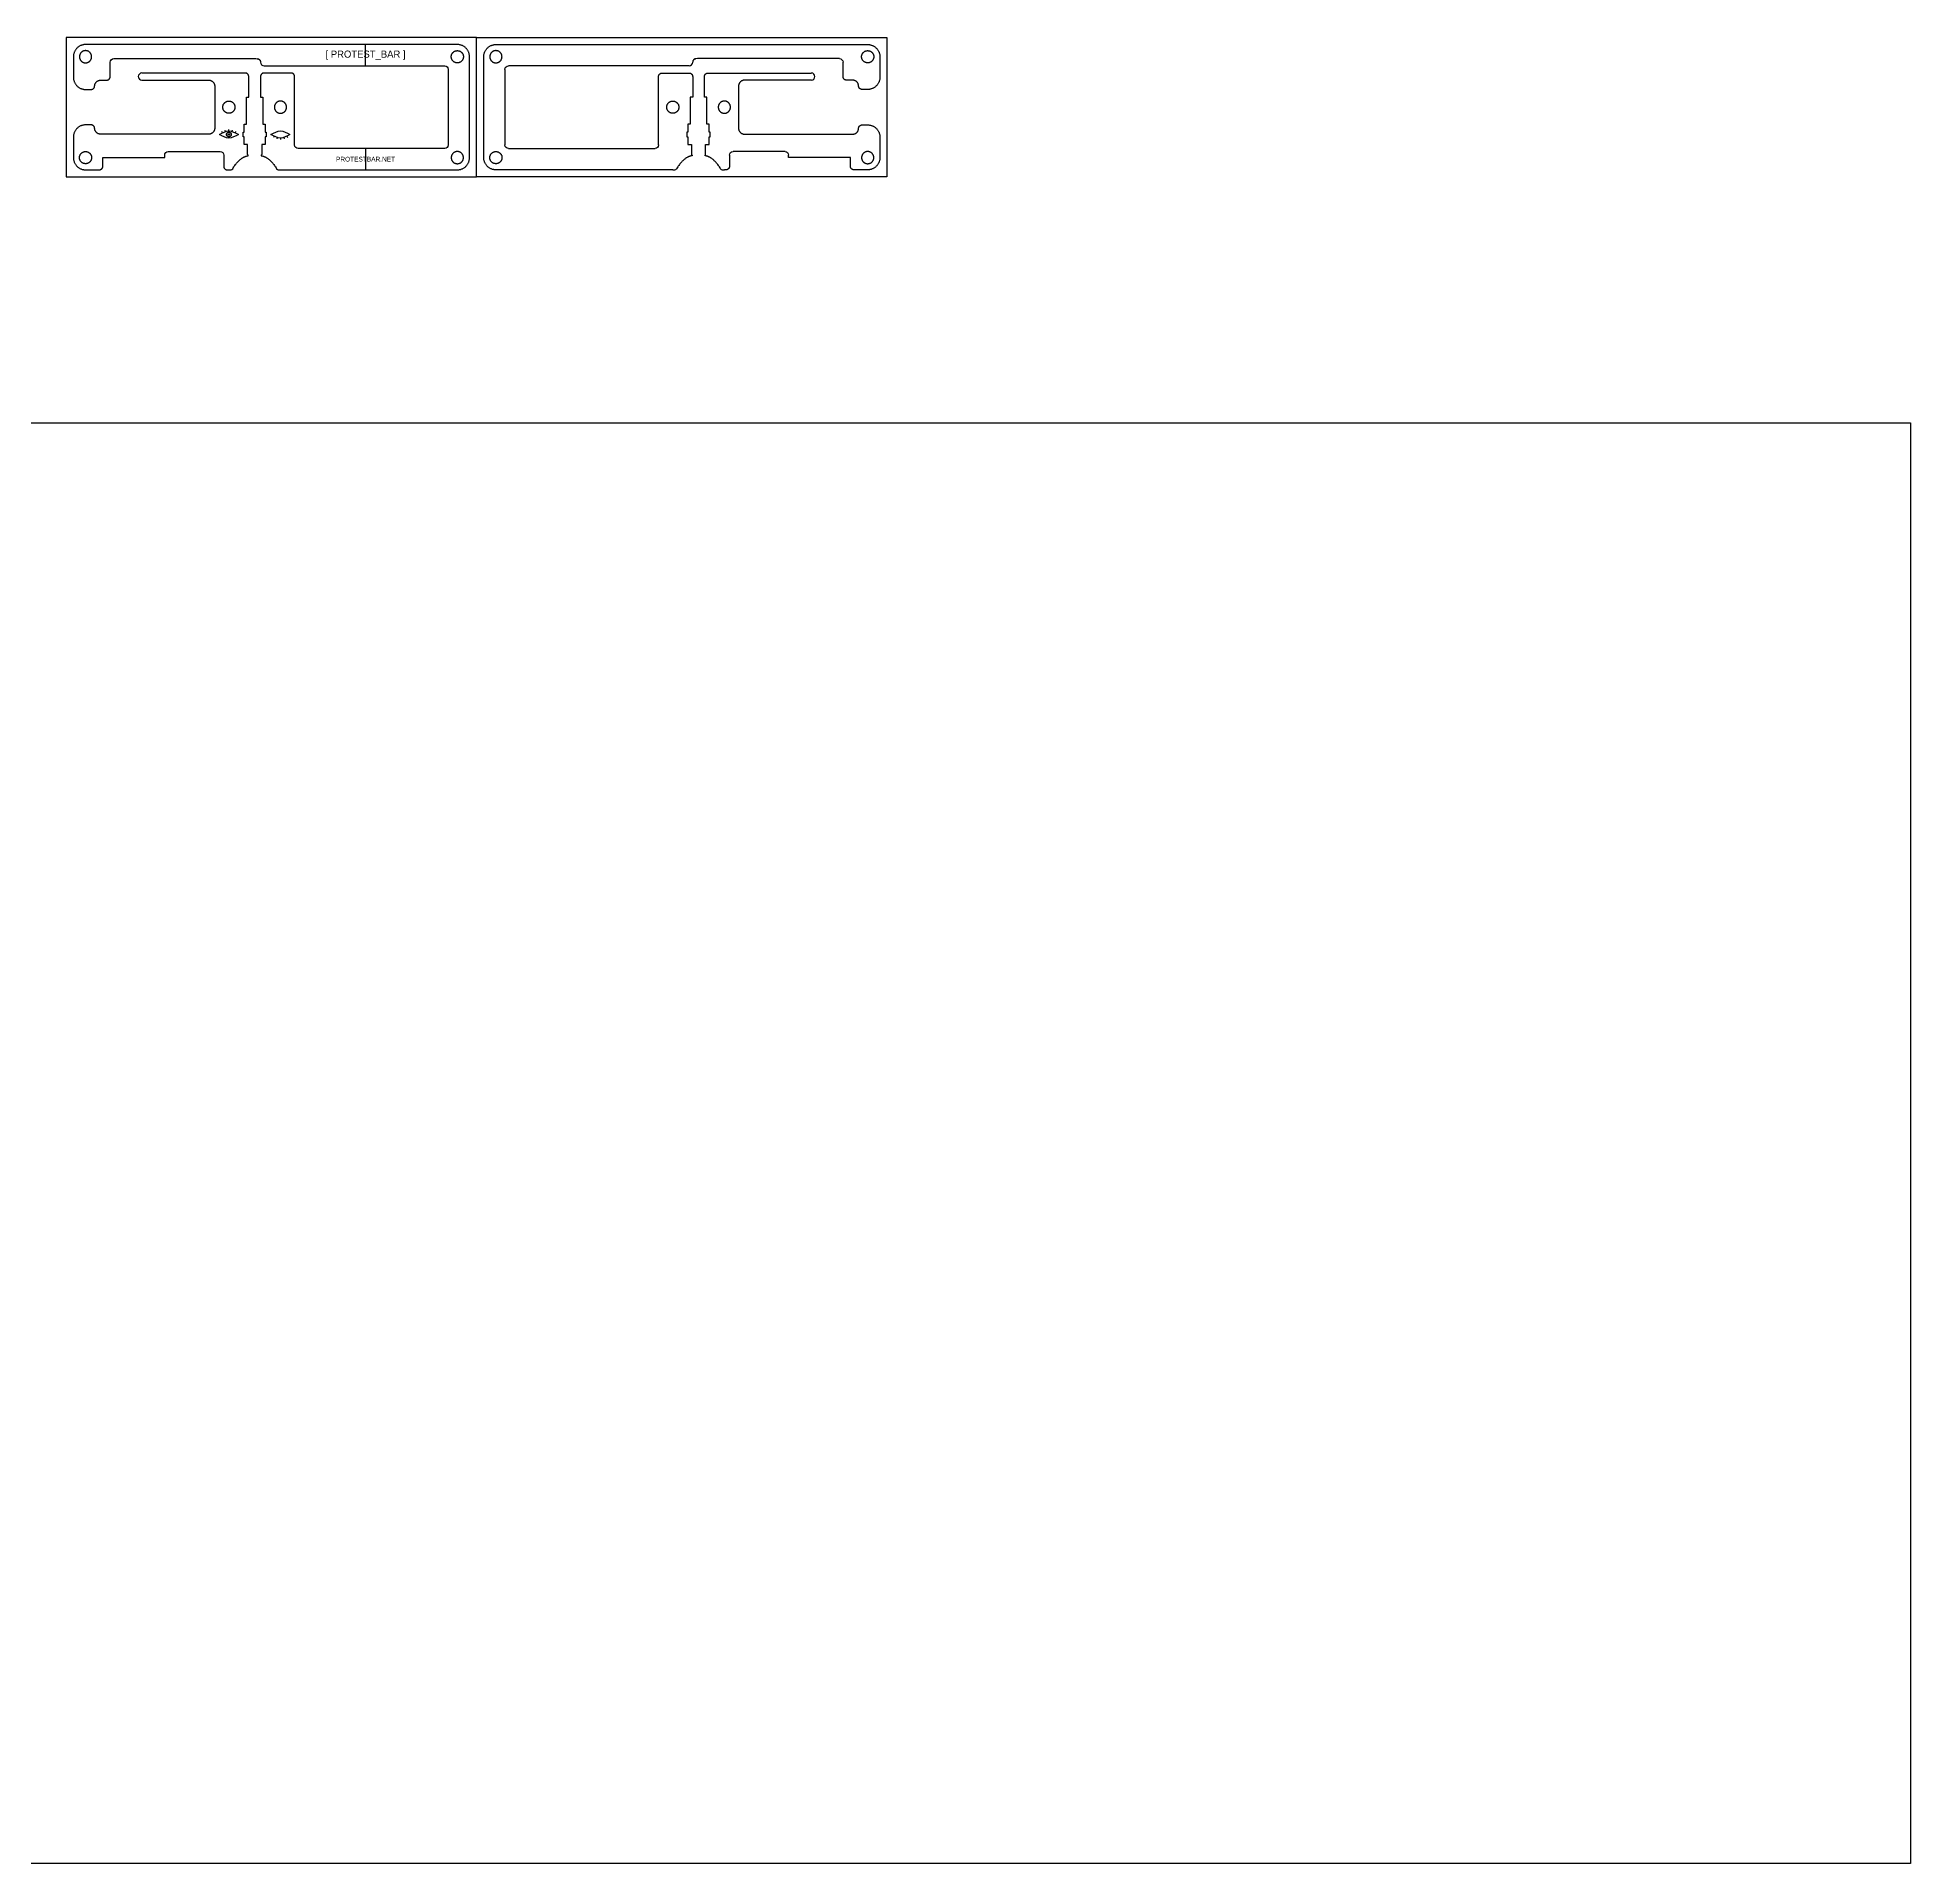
# Model space of a CAD drawing. Header units: millimetres. Extents: x 239 to 3341, y -97 to 676.
# Drawn here: x 2548 to 3341, y -97 to 676 of the extents above; entities that cross this region are included whole.
import ezdxf

# ---------------------------------------------------------------- set-up
doc = ezdxf.new("R2010")
doc.units = ezdxf.units.MM
doc.layers.add('Default', color=7, linetype='Continuous')
doc.layers.add('ESP', color=7, linetype='Continuous')

msp = doc.modelspace()

# ---------------------------------------------------------------- linework, layer by layer
at = {"color": 3}
for p, q in [((2626.25, 635.5), (2625.98, 636.03)), ((2627.57, 636.06), (2627.39, 636.62)), ((2628.98, 636.31), (2628.98, 636.9)), ((2630.4, 636.07), (2630.58, 636.63)), ((2631.72, 635.51), (2631.99, 636.04)), ((2648.08, 634.11), (2647.81, 633.58)), ((2653.55, 634.12), (2653.82, 633.59)), ((2649.4, 633.55), (2649.22, 632.98)), ((2650.81, 633.31), (2650.82, 632.71)), ((2652.23, 633.56), (2652.41, 632.99))]:
    msp.add_line(p, q, dxfattribs=at)
for points in [[(2624.98, 634.81), (2626.32, 635.56), (2628.99, 637.06), (2631.67, 635.56), (2633.01, 634.81)], [(2633.01, 634.81), (2631.67, 634.06), (2628.99, 632.56), (2626.32, 634.06), (2624.98, 634.81)], [(2646.79, 634.81), (2648.13, 635.56), (2650.8, 637.06), (2653.48, 635.56), (2654.82, 634.81)], [(2654.82, 634.81), (2653.48, 634.06), (2650.8, 632.56), (2648.13, 634.06), (2646.79, 634.81)]]:
    msp.add_open_spline(points, degree=3, dxfattribs=at)
for points, knots in [([(2629.99, 634.81), (2629.99, 635.81), (2628.99, 635.81), (2627.99, 635.81), (2627.99, 634.81), (2627.99, 633.81), (2628.99, 633.81), (2629.99, 633.81), (2629.99, 634.81)], [0, 0, 0, 1.570796, 1.570796, 3.141593, 3.141593, 4.712389, 4.712389, 6.283185, 6.283185, 6.283185]), ([(2629.29, 634.81), (2629.29, 635.11), (2628.99, 635.11), (2628.69, 635.11), (2628.69, 634.81), (2628.69, 634.51), (2628.99, 634.51), (2629.29, 634.51), (2629.29, 634.81)], [0, 0, 0, 0.471239, 0.471239, 0.942478, 0.942478, 1.413717, 1.413717, 1.884956, 1.884956, 1.884956])]:
    msp.add_rational_spline(points, [1, 0.707106781187, 1, 0.707106781187, 1, 0.707106781187, 1, 0.707106781187, 1], degree=2, knots=knots, dxfattribs=at)
at = {"layer": 'Default', "color": 5}
for p, q in [((2590.67, 659.32), (2590.67, 659.29)), ((2876.95, 659.32), (2876.95, 659.29))]:
    msp.add_line(p, q, dxfattribs=at)
at = {"layer": 'Default', "color": 1}
for points in [[(2565.76, 667.7), (2565.76, 670.28), (2568.33, 670.28), (2570.91, 670.28), (2570.91, 667.7), (2570.91, 665.12), (2568.33, 665.12), (2565.76, 665.12), (2565.76, 667.7)], [(2728.23, 667.7), (2728.23, 670.28), (2725.65, 670.28), (2723.07, 670.28), (2723.07, 667.7), (2723.07, 665.12), (2725.65, 665.12), (2728.23, 665.12), (2728.23, 667.7)], [(2739.39, 667.7), (2739.39, 670.28), (2741.97, 670.28), (2744.55, 670.28), (2744.55, 667.7), (2744.55, 665.12), (2741.97, 665.12), (2739.39, 665.12), (2739.39, 667.7)], [(2901.87, 667.7), (2901.87, 670.28), (2899.29, 670.28), (2896.71, 670.28), (2896.71, 667.7), (2896.71, 665.12), (2899.29, 665.12), (2901.87, 665.12), (2901.87, 667.7)], [(2626.4, 646.36), (2626.4, 643.78), (2628.98, 643.78), (2631.56, 643.78), (2631.56, 646.36), (2631.56, 648.94), (2628.98, 648.94), (2626.4, 648.94), (2626.4, 646.36)], [(2653.38, 646.36), (2653.38, 643.78), (2650.8, 643.78), (2648.22, 643.78), (2648.22, 646.36), (2648.22, 648.94), (2650.8, 648.94), (2653.38, 648.94), (2653.38, 646.36)], [(2814.24, 646.36), (2814.24, 643.78), (2816.82, 643.78), (2819.4, 643.78), (2819.4, 646.36), (2819.4, 648.94), (2816.82, 648.94), (2814.24, 648.94), (2814.24, 646.36)], [(2841.22, 646.36), (2841.22, 643.78), (2838.64, 643.78), (2836.06, 643.78), (2836.06, 646.36), (2836.06, 648.94), (2838.64, 648.94), (2841.22, 648.94), (2841.22, 646.36)], [(2565.76, 625.02), (2565.76, 622.44), (2568.33, 622.44), (2570.91, 622.44), (2570.91, 625.02), (2570.91, 627.6), (2568.33, 627.6), (2565.76, 627.6), (2565.76, 625.02)], [(2728.23, 625.02), (2728.23, 622.44), (2725.65, 622.44), (2723.07, 622.44), (2723.07, 625.02), (2723.07, 627.6), (2725.65, 627.6), (2728.23, 627.6), (2728.23, 625.02)], [(2739.39, 625.02), (2739.39, 622.44), (2741.97, 622.44), (2744.55, 622.44), (2744.55, 625.02), (2744.55, 627.6), (2741.97, 627.6), (2739.39, 627.6), (2739.39, 625.02)], [(2901.87, 625.02), (2901.87, 622.44), (2899.29, 622.44), (2896.71, 622.44), (2896.71, 625.02), (2896.71, 627.6), (2899.29, 627.6), (2901.87, 627.6), (2901.87, 625.02)]]:
    msp.add_rational_spline(points, [1, 0.707106781187, 1, 0.707106781187, 1, 0.707106781187, 1, 0.707106781187, 1], degree=2, knots=[0, 0, 0, 4.052164, 4.052164, 8.104327, 8.104327, 12.156491, 12.156491, 16.208655, 16.208655, 16.208655], dxfattribs=at)
at = {"layer": 'ESP', "color": 5}
for p, q in [((2563.18, 667.7), (2563.18, 659.02)), ((2730.81, 625.02), (2730.81, 667.7)), ((2736.81, 625.02), (2736.81, 667.7)), ((2904.45, 667.7), (2904.45, 659.02)), ((2655.31, 660.82), (2643.89, 660.82)), ((2812.31, 660.82), (2823.73, 660.82)), ((2568.33, 653.86), (2570.68, 653.86)), ((2622.98, 655.25), (2622.98, 637.47)), ((2844.65, 655.25), (2844.65, 637.47)), ((2899.29, 653.86), (2896.94, 653.86)), ((2570.68, 638.86), (2568.33, 638.86)), ((2620.44, 634.93), (2574.72, 634.93)), ((2847.19, 634.93), (2892.91, 634.93)), ((2896.94, 638.86), (2899.29, 638.86)), ((2563.18, 633.7), (2563.18, 625.02)), ((2904.45, 633.7), (2904.45, 625.02)), ((2568.33, 619.86), (2574.16, 619.86)), ((2628.31, 619.86), (2628.98, 619.86)), ((2839.31, 619.86), (2838.65, 619.86)), ((2899.29, 619.86), (2893.46, 619.86))]:
    msp.add_line(p, q, dxfattribs=at)
at = {"layer": 'ESP'}
for p, q in [((2686.81, 663.86), (2686.81, 672.86)), ((2686.81, 628.86), (2686.81, 619.86))]:
    msp.add_line(p, q, dxfattribs=at)
for points in [[(2560.18, 616.86), (2733.81, 616.86), (2733.81, 675.86), (2560.18, 675.86)], [(2907.45, 616.86), (2733.81, 616.86), (2733.81, 675.86), (2907.45, 675.86)], [(2121.36, 512.8), (3340.56, 512.8), (3340.56, -96.8), (2121.36, -96.8)]]:
    msp.add_lwpolyline(points, close=True, dxfattribs=at)
at = {"layer": 'ESP', "color": 5}
for points in [[(2725.65, 672.86), (2568.33, 672.86)], [(2741.97, 672.86), (2899.29, 672.86)], [(2578.77, 659.29), (2578.77, 665.39)], [(2637.15, 625.84), (2637.15, 626.06), (2636.9, 626.31), (2636.9, 630.55), (2635.4, 630.55), (2635.4, 633.79), (2634.99, 633.79), (2634.99, 635.82), (2635.4, 635.82), (2635.4, 639.16), (2636.39, 639.16), (2636.39, 650.65), (2637.39, 650.65), (2637.39, 659.32)], [(2642.39, 659.32), (2642.39, 650.65), (2643.39, 650.65), (2643.39, 639.16), (2644.39, 639.16), (2644.39, 635.82), (2644.8, 635.82), (2644.8, 633.79), (2644.39, 633.79), (2644.39, 630.55), (2642.89, 630.55), (2642.89, 626.31), (2642.64, 626.06), (2642.64, 625.84)], [(2643.89, 663.86), (2720.31, 663.86)], [(2656.81, 630.36), (2656.81, 659.32)], [(2721.81, 662.36), (2721.81, 630.36)], [(2745.81, 662.36), (2745.81, 630.36)], [(2823.73, 663.86), (2747.31, 663.86)], [(2810.81, 630.36), (2810.81, 659.32)], [(2825.23, 659.32), (2825.23, 650.65), (2824.23, 650.65), (2824.23, 639.16), (2823.23, 639.16), (2823.23, 635.82), (2822.83, 635.82), (2822.83, 633.79), (2823.23, 633.79), (2823.23, 630.55), (2824.73, 630.55), (2824.73, 626.31), (2824.98, 626.06), (2824.98, 625.84)], [(2830.47, 625.84), (2830.47, 626.06), (2830.72, 626.31), (2830.72, 630.55), (2832.22, 630.55), (2832.22, 633.79), (2832.63, 633.79), (2832.63, 635.82), (2832.22, 635.82), (2832.22, 639.16), (2831.23, 639.16), (2831.23, 650.65), (2830.23, 650.65), (2830.23, 659.32)], [(2888.85, 659.29), (2888.85, 665.39)], [(2603.31, 627.56), (2625.31, 627.56)], [(2720.31, 628.86), (2658.31, 628.86)], [(2747.31, 628.86), (2809.31, 628.86)], [(2864.31, 627.56), (2842.31, 627.56)], [(2575.66, 621.36), (2575.66, 625.02), (2601.81, 625.02), (2601.81, 626.06)], [(2626.81, 626.06), (2626.81, 621.36)], [(2650.81, 619.86), (2725.65, 619.86)], [(2816.81, 619.86), (2741.97, 619.86)], [(2840.81, 626.06), (2840.81, 621.36)], [(2891.96, 621.36), (2891.96, 625.02), (2865.81, 625.02), (2865.81, 626.06)]]:
    msp.add_lwpolyline(points, dxfattribs=at)
for points in [[(2642.39, 665.36), (2642.39, 665.39)], [(2825.23, 665.36), (2825.23, 665.39)]]:
    msp.add_lwpolyline(points, close=True, dxfattribs=at)
at = {"layer": 'ESP', "color": 5, "extrusion": (0, 0, -1)}
for centre, start, end in [((-2580.27, 665.39), 360, 90), ((-2887.35, 665.39), 90, 180), ((-2720.31, 662.36), 90, 180), ((-2747.31, 662.36), 0, 90), ((-2603.31, 626.06), 0, 90), ((-2625.31, 626.06), 90, 180), ((-2658.31, 630.36), 270, 0), ((-2720.31, 630.36), 180, 270), ((-2747.31, 630.36), 270, 0), ((-2809.31, 630.36), 180, 270), ((-2842.31, 626.06), 360, 90), ((-2864.31, 626.06), 90, 180)]:
    msp.add_arc(centre, 1.5, start, end, dxfattribs=at)
at = {"layer": 'ESP', "color": 5}
for centre, radius, start, end in [((2592.17, 659.31), 1.52, 90, 270), ((2643.89, 665.36), 1.5, 180, 270), ((2823.73, 665.36), 1.5, 270, 0), ((2875.45, 659.31), 1.52, 270, 90), ((2628.98, 630.31), 10.45, 270, 275.04787), ((2629.81, 620.81), 0.914, 275.04787, 328.54652), ((2649.97, 620.81), 0.914, 211.45347, 264.95302), ((2650.81, 630.31), 10.45, 264.95302, 270), ((2816.81, 630.31), 10.45, 270, 275.04698), ((2817.65, 620.81), 0.914, 275.04698, 328.54653), ((2837.81, 620.81), 0.914, 211.45348, 264.95213), ((2838.65, 630.31), 10.45, 264.95213, 270)]:
    msp.add_arc(centre, radius, start, end, dxfattribs=at)
for points, weights in [([(2568.33, 672.86), (2563.18, 672.86), (2563.18, 667.7)], [1, 0.707106781187, 1]), ([(2730.81, 667.7), (2730.81, 672.86), (2725.65, 672.86)], [1, 0.707106781187, 1]), ([(2736.81, 667.7), (2736.81, 672.86), (2741.97, 672.86)], [1, 0.707106781187, 1]), ([(2899.29, 672.86), (2904.45, 672.86), (2904.45, 667.7)], [1, 0.707106781187, 1]), ([(2563.18, 659.02), (2563.18, 653.86), (2568.33, 653.86)], [1, 0.707106781186, 1]), ([(2577.27, 657.79), (2578.77, 657.79), (2578.77, 659.29)], [1, 0.707106781187, 1]), ([(2637.39, 659.32), (2637.39, 660.82), (2635.89, 660.82)], [1.00000237525, 0.707108460738, 1.00000237525]), ([(2643.89, 660.82), (2642.39, 660.82), (2642.39, 659.32)], [1, 0.707106781186, 1]), ([(2656.81, 659.32), (2656.81, 660.82), (2655.31, 660.82)], [1, 0.707106781186, 1]), ([(2810.81, 659.32), (2810.81, 660.82), (2812.31, 660.82)], [1, 0.707106781186, 1]), ([(2823.73, 660.82), (2825.23, 660.82), (2825.23, 659.32)], [1, 0.707106781186, 1]), ([(2830.23, 659.32), (2830.23, 660.82), (2831.73, 660.82)], [1.00000237525, 0.707108460738, 1.00000237525]), ([(2890.35, 657.79), (2888.85, 657.79), (2888.85, 659.29)], [1, 0.707106781187, 1]), ([(2904.45, 659.02), (2904.45, 653.86), (2899.29, 653.86)], [1, 0.707106781186, 1]), ([(2570.68, 653.86), (2572.14, 653.86), (2572.18, 655.32)], [1, 0.716668585461, 1]), ([(2572.18, 655.32), (2572.24, 657.79), (2574.72, 657.79)], [1, 0.716668585461, 1]), ([(2620.44, 657.79), (2622.98, 657.79), (2622.98, 655.25)], [1.00000237525, 0.707108460738, 1.00000237525]), ([(2847.19, 657.79), (2844.65, 657.79), (2844.65, 655.25)], [1.00000237525, 0.707108460738, 1.00000237525]), ([(2895.44, 655.32), (2895.38, 657.79), (2892.91, 657.79)], [1, 0.716668585461, 1]), ([(2896.94, 653.86), (2895.48, 653.86), (2895.44, 655.32)], [1, 0.716668585461, 1]), ([(2568.33, 638.86), (2563.18, 638.86), (2563.18, 633.7)], [1.00000237525, 0.707108460739, 1.00000237525]), ([(2572.18, 637.4), (2572.14, 638.86), (2570.68, 638.86)], [1.00000237525, 0.716670287724, 1.00000237525]), ([(2574.72, 634.93), (2572.24, 634.93), (2572.18, 637.4)], [1.00000237525, 0.716670287724, 1.00000237525]), ([(2622.98, 637.47), (2622.98, 634.93), (2620.44, 634.93)], [1.00000237525, 0.707108460738, 1.00000237525]), ([(2844.65, 637.47), (2844.65, 634.93), (2847.19, 634.93)], [1.00000237525, 0.707108460738, 1.00000237525]), ([(2892.91, 634.93), (2895.38, 634.93), (2895.44, 637.4)], [1.00000237525, 0.716670287724, 1.00000237525]), ([(2895.44, 637.4), (2895.48, 638.86), (2896.94, 638.86)], [1.00000237525, 0.716670287724, 1.00000237525]), ([(2899.29, 638.86), (2904.45, 638.86), (2904.45, 633.7)], [1.00000237525, 0.707108460739, 1.00000237525]), ([(2563.18, 625.02), (2563.18, 619.86), (2568.33, 619.86)], [1.00000237525, 0.707108460738, 1.00000237525]), ([(2574.16, 619.86), (2575.66, 619.86), (2575.66, 621.36)], [1.00000237525, 0.707108460738, 1.00000237525]), ([(2626.81, 621.36), (2626.81, 619.86), (2628.31, 619.86)], [1, 0.707106781187, 1]), ([(2630.59, 620.33), (2633.61, 625.27), (2637.15, 625.84)], [1.00000237525, 0.979066609271, 1.00000237525]), ([(2642.64, 625.84), (2646.17, 625.27), (2649.19, 620.33)], [1, 0.979064273689, 1]), ([(2725.65, 619.86), (2730.81, 619.86), (2730.81, 625.02)], [1, 0.707106781187, 1]), ([(2741.97, 619.86), (2736.81, 619.86), (2736.81, 625.02)], [1, 0.707106781187, 1]), ([(2824.98, 625.84), (2821.45, 625.27), (2818.43, 620.33)], [1, 0.979064273689, 1]), ([(2837.03, 620.33), (2834.01, 625.27), (2830.47, 625.84)], [1.00000237525, 0.979066609271, 1.00000237525]), ([(2840.81, 621.36), (2840.81, 619.86), (2839.31, 619.86)], [1, 0.707106781187, 1]), ([(2893.46, 619.86), (2891.96, 619.86), (2891.96, 621.36)], [1.00000237525, 0.707108460738, 1.00000237525]), ([(2904.45, 625.02), (2904.45, 619.86), (2899.29, 619.86)], [1.00000237525, 0.707108460738, 1.00000237525])]:
    msp.add_rational_spline(points, weights, degree=2, dxfattribs=at)
for points in [[(2580.27, 666.89), (2610.58, 666.89), (2640.89, 666.89), (2641.51, 666.89), (2641.95, 666.45), (2642.39, 666.02), (2642.39, 665.39)], [(2887.35, 666.89), (2857.04, 666.89), (2826.73, 666.89), (2826.11, 666.89), (2825.67, 666.45), (2825.23, 666.02), (2825.23, 665.39)]]:
    msp.add_rational_spline(points, [1, 1, 1, 0.923879532511, 1, 0.923879532511, 1], degree=2, knots=[0, 0, 0, 1, 1, 1.785398, 1.785398, 2.570796, 2.570796, 2.570796], dxfattribs=at)
for points in [[(2635.89, 660.82), (2632.43, 660.82), (2628.98, 660.82), (2608.72, 660.82), (2592.17, 660.82)], [(2831.73, 660.82), (2835.19, 660.82), (2838.65, 660.82), (2858.9, 660.82), (2875.45, 660.82)]]:
    msp.add_open_spline(points, degree=2, knots=[306.178859, 306.178859, 306.178859, 313.096285, 313.096285, 353.601285, 353.601285, 353.601285], dxfattribs=at)
for points in [[(2574.72, 657.79), (2576.09, 657.79), (2577.27, 657.79)], [(2592.17, 657.79), (2604.45, 657.79), (2620.44, 657.79)], [(2875.45, 657.79), (2863.17, 657.79), (2847.19, 657.79)], [(2892.91, 657.79), (2891.53, 657.79), (2890.35, 657.79)]]:
    msp.add_open_spline(points, degree=2, dxfattribs=at)

# ---------------------------------------------------------------- texts
at = {"layer": 'ESP', "attachment_point": 5}
for s, width, heights, insert, char_height in [('\\pxqc;{\\C3;[ PROTEST_BAR ]}', 56.4232, [22.85], (2686.81, 668.36), 3), ('\\pxqc;{\\C3;PROTESTBAR.NET}', 65, [0], (2686.81, 624.36), 2)]:
    msp.add_mtext_dynamic_manual_height_columns(s, width=width, gutter_width=1, heights=heights, dxfattribs=dict(at, insert=insert, char_height=char_height))

doc.saveas('drawing.dxf')
